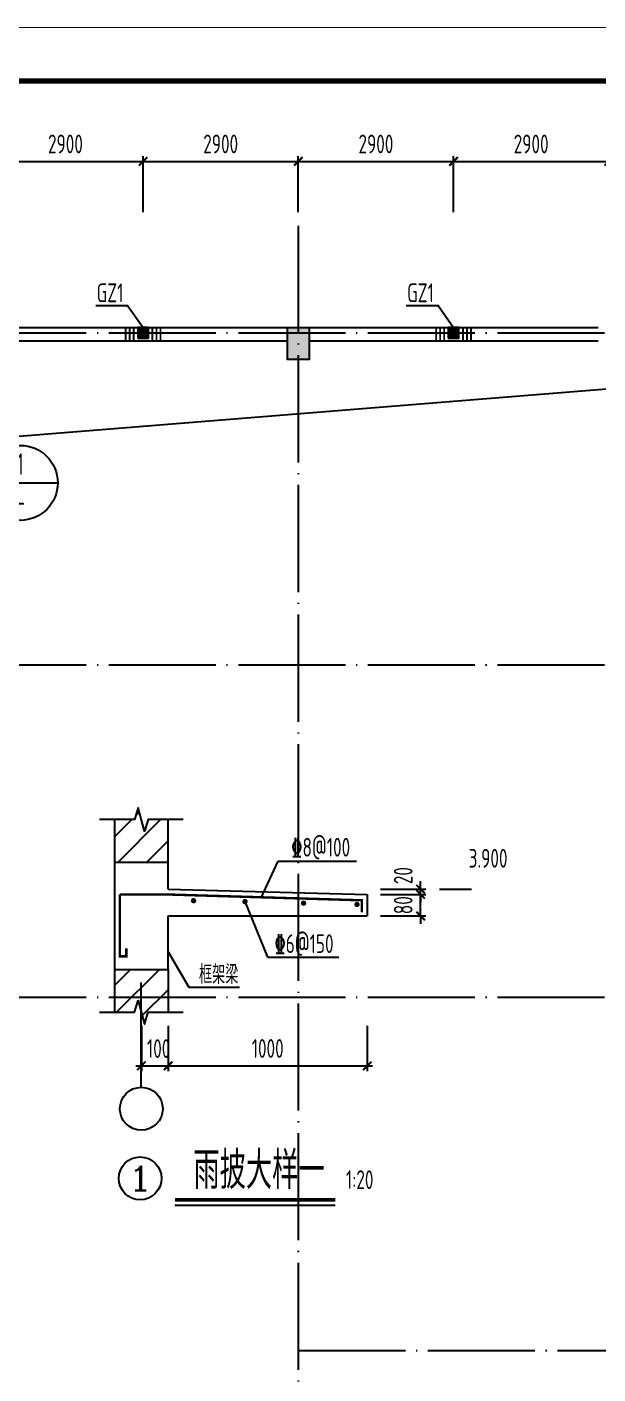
# Model space of a CAD drawing. Extents: x 287065 to 1473467, y 284802 to 344222.
# Drawn here: x 928677 to 939347, y 301673 to 326822 of the extents above; entities that cross this region are included whole.
import ezdxf
from ezdxf.enums import TextEntityAlignment as Align

# ---------------------------------------------------------------- set-up
doc = ezdxf.new("R2010")
doc.units = 0
doc.header["$LTSCALE"] = 1000
doc.linetypes.add('DOTE', pattern=[2.42, 2, -0.2, 0.02, -0.2])
doc.layers.get('0').update_dxf_attribs({"linetype": 'CONTINUOUS'})
doc.layers.get('DEFPOINTS').update_dxf_attribs({"linetype": 'CONTINUOUS'})
for name, color, linetype in [('AXIS', 8, 'DOTE'), ('AXIS_TEXT', 3, 'CONTINUOUS'), ('BEAM_CON', 4, 'CONTINUOUS'), ('COLU', 7, 'CONTINUOUS'), ('DIM', 3, 'CONTINUOUS'), ('FRAME', 3, 'CONTINUOUS'), ('GJ', 1, 'CONTINUOUS'), ('S_SUBBEAMHOOP', 1, 'CONTINUOUS'), ('TEXT', 7, 'CONTINUOUS'), ('THIN', 7, 'CONTINUOUS'), ('TK', 211, 'CONTINUOUS'), ('WALL', 6, 'CONTINUOUS'), ('柱涂实', 54, 'CONTINUOUS'), ('洞口边线', 7, 'CONTINUOUS'), ('第三道尺寸线', 4, 'CONTINUOUS')]:
    doc.layers.add(name, color=color, linetype=linetype)
doc.layers.add('rein', color=1, linetype='CONTINUOUS', lineweight=18)
doc.styles.add('_TCH_AXIS', font='COMPLEX', dxfattribs={"bigfont": 'GBCBIG'})
doc.styles.add('COMPLEX', font='COMPLEX')
doc.styles.add('TSSD_Dimension', font='tssdeng.shx', dxfattribs={"width": 0.7, "bigfont": 'hztxt.shx'})
doc.styles.add('TSSD_Num', font='Tssdeng.shx', dxfattribs={"width": 0.7, "bigfont": 'hztxt.shx'})
doc.styles.add('TSSD_Rein', font='tssdeng.shx', dxfattribs={"width": 0.7, "bigfont": 'hztxt.shx'})
doc.dimstyles.new('TSSD_100_100', dxfattribs={"dimtxt": 350, "dimasz": 150, "dimexe": 100, "dimexo": 250, "dimgap": 150, "dimtad": 1, "dimdec": 0, "dimzin": 0, "dimdsep": 46, "dimtxsty": 'TSSD_Dimension', "dimblk": 'ARCHTICK', "dimcen": 0, "dimdle": 100, "dimclrd": 3, "dimclre": 3, "dimclrt": 7, "dimadec": 0, "dimazin": 0, "dimtfac": 1, "dimtdec": 0, "dimtix": 1, "dimtmove": 2, "dimatfit": 3, "dimfxl": 100, "dimtolj": 1, "dimtzin": 0, "dimarcsym": 0})
doc.dimstyles.new('TSSD_20_100', dxfattribs={"dimtxt": 350, "dimasz": 150, "dimexe": 100, "dimexo": 250, "dimgap": 150, "dimtad": 1, "dimdec": 0, "dimlfac": 0.2, "dimzin": 0, "dimdsep": 46, "dimtxsty": 'TSSD_Dimension', "dimblk": 'ARCHTICK', "dimcen": 0, "dimdle": 100, "dimclrd": 256, "dimclre": 256, "dimclrt": 55, "dimadec": 0, "dimazin": 0, "dimtfac": 1, "dimtdec": 0, "dimtix": 1, "dimtmove": 2, "dimatfit": 3, "dimldrblk": '_tsdbk', "dimfxl": 100, "dimtolj": 1, "dimtzin": 0, "dimarcsym": 0})

# ---------------------------------------------------------------- blocks, each defined once
blk = doc.blocks.new('TK-A2+(891X420)')
at = {"layer": 'FRAME'}
for points in [[(626537, 392605, 20, 20, 0), (626537, 350605, 20, 20, 0), (715637, 350605, 20, 20, 0), (715637, 392605, 20, 20, 0)], [(629037, 391605, 100, 100, 0), (629037, 351605, 100, 100, 0), (714637, 351605, 100, 100, 0), (714637, 391605, 100, 100, 0)]]:
    blk.add_lwpolyline(points, format="xyseb", close=True, dxfattribs=at)
blk = doc.blocks.new('_ARCHTICK')
at = {"color": 0}
blk.add_lwpolyline([(-0.53, -0.53, 0.25, 0.25, 0), (0.53, 0.53, 0.5, 0.5, 0)], format="xyseb", dxfattribs=at)
blk = doc.blocks.new('*D398')
at = {"layer": 'DEFPOINTS', "color": 0}
for p in [(933747, 324312), (930847, 323112), (933747, 323112)]:
    blk.add_point(p, dxfattribs=at)
at = {"layer": '第三道尺寸线', "color": 3, "lineweight": -2}
for p, q in [((930747, 324312), (933847, 324312)), ((930847, 323362), (930847, 324412)), ((933747, 323362), (933747, 324412))]:
    blk.add_line(p, q, dxfattribs=at)
at = {"layer": '第三道尺寸线', "color": 3, "lineweight": -2, "xscale": 150, "yscale": 150, "zscale": 150, "rotation": 180}
blk.add_blockref('_ARCHTICK', (930847, 324312), dxfattribs=at)
at = {"layer": '第三道尺寸线', "color": 3, "lineweight": -2, "xscale": 150, "yscale": 150, "zscale": 150}
blk.add_blockref('_ARCHTICK', (933747, 324312), dxfattribs=at)
at = {"layer": '第三道尺寸线', "color": 7, "insert": (932297, 324637), "char_height": 350, "attachment_point": 5, "style": 'TSSD_Dimension'}
blk.add_mtext('\\A1;2900', dxfattribs=at)
blk = doc.blocks.new('*D399')
at = {"layer": 'DEFPOINTS', "color": 0}
for p in [(930847, 324312), (927947, 323112), (930847, 323112)]:
    blk.add_point(p, dxfattribs=at)
at = {"layer": '第三道尺寸线', "color": 3, "lineweight": -2}
for p, q in [((927847, 324312), (930947, 324312)), ((927947, 323362), (927947, 324412)), ((930847, 323362), (930847, 324412))]:
    blk.add_line(p, q, dxfattribs=at)
at = {"layer": '第三道尺寸线', "color": 3, "lineweight": -2, "xscale": 150, "yscale": 150, "zscale": 150, "rotation": 180}
blk.add_blockref('_ARCHTICK', (927947, 324312), dxfattribs=at)
at = {"layer": '第三道尺寸线', "color": 3, "lineweight": -2, "xscale": 150, "yscale": 150, "zscale": 150}
blk.add_blockref('_ARCHTICK', (930847, 324312), dxfattribs=at)
at = {"layer": '第三道尺寸线', "color": 7, "insert": (929397, 324637), "char_height": 350, "attachment_point": 5, "style": 'TSSD_Dimension'}
blk.add_mtext('\\A1;2900', dxfattribs=at)
blk = doc.blocks.new('*D400')
at = {"layer": 'DEFPOINTS', "color": 0}
for p in [(939547, 324312), (936647, 323112), (939547, 323112)]:
    blk.add_point(p, dxfattribs=at)
at = {"layer": '第三道尺寸线', "color": 3, "lineweight": -2}
for p, q in [((936547, 324312), (939647, 324312)), ((936647, 323362), (936647, 324412)), ((939547, 323362), (939547, 324412))]:
    blk.add_line(p, q, dxfattribs=at)
at = {"layer": '第三道尺寸线', "color": 3, "lineweight": -2, "xscale": 150, "yscale": 150, "zscale": 150, "rotation": 180}
blk.add_blockref('_ARCHTICK', (936647, 324312), dxfattribs=at)
at = {"layer": '第三道尺寸线', "color": 3, "lineweight": -2, "xscale": 150, "yscale": 150, "zscale": 150}
blk.add_blockref('_ARCHTICK', (939547, 324312), dxfattribs=at)
at = {"layer": '第三道尺寸线', "color": 7, "insert": (938097, 324637), "char_height": 350, "attachment_point": 5, "style": 'TSSD_Dimension'}
blk.add_mtext('\\A1;2900', dxfattribs=at)
blk = doc.blocks.new('*D401')
at = {"layer": 'DEFPOINTS', "color": 0}
for p in [(936647, 324312), (933747, 323112), (936647, 323112)]:
    blk.add_point(p, dxfattribs=at)
at = {"layer": '第三道尺寸线', "color": 3, "lineweight": -2}
for p, q in [((933647, 324312), (936747, 324312)), ((933747, 323362), (933747, 324412)), ((936647, 323362), (936647, 324412))]:
    blk.add_line(p, q, dxfattribs=at)
at = {"layer": '第三道尺寸线', "color": 3, "lineweight": -2, "xscale": 150, "yscale": 150, "zscale": 150, "rotation": 180}
blk.add_blockref('_ARCHTICK', (933747, 324312), dxfattribs=at)
at = {"layer": '第三道尺寸线', "color": 3, "lineweight": -2, "xscale": 150, "yscale": 150, "zscale": 150}
blk.add_blockref('_ARCHTICK', (936647, 324312), dxfattribs=at)
at = {"layer": '第三道尺寸线', "color": 7, "insert": (935197, 324637), "char_height": 350, "attachment_point": 5, "style": 'TSSD_Dimension'}
blk.add_mtext('\\A1;2900', dxfattribs=at)
blk = doc.blocks.new('*D488')
at = {"layer": 'DEFPOINTS', "color": 0}
for p in [(931315, 308426), (935035, 308426), (935035, 307427)]:
    blk.add_point(p, dxfattribs=at)
at = {"layer": 'DIM', "color": 3, "lineweight": -2}
for p, q in [((931315, 308176), (931315, 307327)), ((935035, 308176), (935035, 307327)), ((931215, 307427), (935135, 307427))]:
    blk.add_line(p, q, dxfattribs=at)
at = {"layer": 'DIM', "color": 3, "lineweight": -2, "xscale": 150, "yscale": 150, "zscale": 150, "rotation": 180}
blk.add_blockref('_ARCHTICK', (931315, 307427), dxfattribs=at)
at = {"layer": 'DIM', "color": 3, "lineweight": -2, "xscale": 150, "yscale": 150, "zscale": 150}
blk.add_blockref('_ARCHTICK', (935035, 307427), dxfattribs=at)
at = {"layer": 'DIM', "color": 7, "insert": (933175, 307752), "char_height": 350, "attachment_point": 5, "style": 'TSSD_Dimension'}
blk.add_mtext('\\A1;1000', dxfattribs=at)
blk = doc.blocks.new('*D489')
at = {"layer": 'DEFPOINTS', "color": 0}
for p in [(930815, 308426), (931315, 308426), (931315, 307427)]:
    blk.add_point(p, dxfattribs=at)
at = {"layer": 'DIM', "color": 3, "lineweight": -2}
for p, q in [((930815, 308176), (930815, 307327)), ((931315, 308176), (931315, 307327)), ((930715, 307427), (931415, 307427))]:
    blk.add_line(p, q, dxfattribs=at)
at = {"layer": 'DIM', "color": 3, "lineweight": -2, "xscale": 150, "yscale": 150, "zscale": 150, "rotation": 180}
blk.add_blockref('_ARCHTICK', (930815, 307427), dxfattribs=at)
at = {"layer": 'DIM', "color": 3, "lineweight": -2, "xscale": 150, "yscale": 150, "zscale": 150}
blk.add_blockref('_ARCHTICK', (931315, 307427), dxfattribs=at)
at = {"layer": 'DIM', "color": 7, "insert": (931138, 307749), "char_height": 350, "attachment_point": 5, "style": 'TSSD_Dimension'}
blk.add_mtext('\\A1;100', dxfattribs=at)
blk = doc.blocks.new('*D490')
at = {"layer": 'DEFPOINTS', "color": 0}
for p in [(935035, 310626), (936032, 310626), (935035, 310226)]:
    blk.add_point(p, dxfattribs=at)
at = {"layer": 'DIM', "lineweight": -2}
for p, q in [((935285, 310626), (936132, 310626)), ((936032, 310626), (936032, 310776)), ((936032, 310226), (936032, 310626)), ((935285, 310226), (936132, 310226)), ((936032, 310226), (936032, 310076))]:
    blk.add_line(p, q, dxfattribs=at)
at = {"layer": 'DIM', "lineweight": -2, "xscale": 150, "yscale": 150, "zscale": 150}
for p, rotation in [((936032, 310626), 270), ((936032, 310226), 90)]:
    blk.add_blockref('_ARCHTICK', p, dxfattribs=dict(at, rotation=rotation))
at = {"layer": 'DIM', "color": 55, "insert": (935707, 310426), "char_height": 350, "attachment_point": 5, "rotation": 90, "style": 'TSSD_Dimension'}
blk.add_mtext('\\A1;80', dxfattribs=at)
blk = doc.blocks.new('_tsdbk')
blk = doc.blocks.new('*D491')
at = {"layer": 'DEFPOINTS', "color": 0}
for p in [(935035, 310726), (935035, 310626), (936032, 310726)]:
    blk.add_point(p, dxfattribs=at)
at = {"layer": 'DIM', "lineweight": -2}
for p, q in [((936032, 310726), (936032, 310876)), ((935285, 310726), (936132, 310726)), ((935285, 310626), (936132, 310626)), ((936032, 310626), (936032, 310726)), ((936032, 310626), (936032, 310476))]:
    blk.add_line(p, q, dxfattribs=at)
at = {"layer": 'DIM', "lineweight": -2, "xscale": 150, "yscale": 150, "zscale": 150}
for p, rotation in [((936032, 310726), 270), ((936032, 310626), 90)]:
    blk.add_blockref('_ARCHTICK', p, dxfattribs=dict(at, rotation=rotation))
at = {"layer": 'DIM', "color": 55, "insert": (935707, 310978), "char_height": 350, "attachment_point": 5, "rotation": 90, "style": 'TSSD_Dimension'}
blk.add_mtext('\\A1;20', dxfattribs=at)
blk = doc.blocks.new('_AXISO')
blk.add_circle((0, 0), 0.5)
at = {"layer": 'AXIS_TEXT', "style": 'COMPLEX', "width": 1.041667}
blk.add_attdef('A', text='', height=0.56, dxfattribs=at).set_placement((-0.25, -0.28), (0.25, -0.28), align=Align.FIT)
blk = doc.blocks.new('ts_idx')
at = {"color": 0, "linetype": 'ByBlock', "lineweight": -2}
blk.add_line((-0.5, 0), (0.5, 0), dxfattribs=at)
blk.add_circle((0, 0), 0.5, dxfattribs=at)
at = {"color": 0, "linetype": 'ByBlock', "lineweight": -2, "style": 'TSSD_Num', "width": 0.7}
for tag, p in [('1', (0, 0.25)), ('A', (0, -0.25))]:
    blk.add_attdef(tag, text='', height=0.286, dxfattribs=at).set_placement(p, align=Align.MIDDLE_CENTER)

msp = doc.modelspace()

# ---------------------------------------------------------------- hatches: boundary and pattern name
at = {"linetype": 'ByBlock'}
h = msp.add_hatch(dxfattribs=at)
h.set_pattern_fill('ANSI31', color=256, scale=120, style=0)
h.set_pattern_definition([(45, (195940.97, 145780.7), (-269.40768, 269.40768), [])])
h.paths.add_polyline_path([(930684.592, 312025.878), (930314.592, 312025.878), (930314.592, 311225.878), (931314.592, 311225.878), (931314.592, 312025.878), (930944.592, 312025.878), (930874.592, 311805.878), (930754.592, 312245.878)])
h = msp.add_hatch(dxfattribs=at)
h.set_pattern_fill('ANSI31', color=256, scale=120, style=0)
h.set_pattern_definition([(45, (309390.5, 77027.36), (-269.40768, 269.40768), [])])
h.paths.add_polyline_path([(931153.699, 309225.878), (930485.387, 309225.878), (930485.387, 309208.339), (931153.699, 309208.339)])
h.paths.add_polyline_path([(930485.387, 309225.878), (930314.592, 309225.878), (930314.592, 309208.339), (930485.387, 309208.339)])
h.paths.add_polyline_path([(931314.592, 309225.878), (931153.699, 309225.878), (931153.699, 309208.339), (930314.592, 309208.339), (930314.592, 308426.233), (930684.592, 308426.233), (930754.592, 308646.233), (930874.592, 308206.233), (930944.592, 308426.233), (931314.592, 308426.233)])
at = {"layer": '柱涂实'}
for points in [[(930946.971, 321011.708), (930946.971, 321211.708), (930746.971, 321211.708), (930746.971, 321011.708)], [(933946.971, 321211.708), (933946.971, 320611.708), (933546.971, 320611.708), (933546.971, 321211.708)], [(936746.971, 321011.708), (936746.971, 321211.708), (936546.971, 321211.708), (936546.971, 321011.708)]]:
    msp.add_hatch(color=256, dxfattribs=at).paths.add_polyline_path(points)

# ---------------------------------------------------------------- linework, layer by layer
at = {"ltscale": 100}
for p, q in [((930314.592, 309225.878), (930314.592, 308426.233)), ((931314.592, 309225.878), (931314.592, 308426.233))]:
    msp.add_line(p, q, dxfattribs=at)
at = {"layer": 'AXIS'}
for p, q in [((933746.971, 323111.708), (933746.971, 294311.708)), ((886646.971, 321111.708), (952946.971, 321111.708)), ((886646.971, 314911.708), (952946.971, 314911.708)), ((886646.971, 308711.708), (952946.971, 308711.708)), ((933746.971, 302111.708), (952946.971, 302111.708))]:
    msp.add_line(p, q, dxfattribs=at)
at = {"layer": 'BEAM_CON'}
for p, q in [((928146.971, 321211.708), (933546.971, 321211.708)), ((933946.971, 321211.708), (939346.971, 321211.708)), ((928146.971, 320961.708), (933546.971, 320961.708)), ((933946.971, 320961.708), (939346.971, 320961.708))]:
    msp.add_line(p, q, dxfattribs=at)
at = {"layer": 'COLU', "ltscale": 0.01}
for points in [[(930746.971, 321011.708), (930946.971, 321011.708), (930946.971, 321211.708), (930746.971, 321211.708)], [(933946.971, 321211.708), (933946.971, 320611.708), (933546.971, 320611.708), (933546.971, 321211.708)], [(936546.971, 321011.708), (936746.971, 321011.708), (936746.971, 321211.708), (936546.971, 321211.708)]]:
    msp.add_lwpolyline(points, close=True, dxfattribs=at)
at = {"layer": 'DIM', "linetype": 'Continuous', "ltscale": 0.125}
msp.add_line((930814.592, 307026.337), (930814.592, 308983.539), dxfattribs=at)
msp.add_circle((930814.592, 306626.337), 400, dxfattribs=at)
at = {"layer": 'GJ', "ltscale": 0.2, "const_width": 45}
for points in [[(930534.44, 309619.231), (930534.44, 309471.62), (930414.592, 309471.62), (930414.592, 310625.878)], [(930414.592, 310625.878), (931314.592, 310625.878), (934934.592, 310517.339), (934934.592, 310294.805)]]:
    msp.add_lwpolyline(points, dxfattribs=at)
at = {"layer": 'rein', "ltscale": 0.5, "const_width": 50}
for points in [[(931815.956, 310509.58, -1), (931765.956, 310509.58, -1)], [(932775.364, 310493.304, -1), (932725.364, 310493.304, -1)], [(933869.689, 310464.118, -1), (933819.689, 310464.118, -1)], [(934868.425, 310439.199, -1), (934818.425, 310439.199, -1)]]:
    msp.add_lwpolyline(points, format="xyb", close=True, dxfattribs=at)
at = {"layer": 'S_SUBBEAMHOOP', "ltscale": 0.01, "const_width": 35}
for points in [[(930521.971, 320961.708), (930521.971, 321211.708)], [(930596.971, 320961.708), (930596.971, 321211.708)], [(930671.971, 320961.708), (930671.971, 321211.708)], [(931021.971, 320961.708), (931021.971, 321211.708)], [(931096.971, 320961.708), (931096.971, 321211.708)], [(931171.971, 320961.708), (931171.971, 321211.708)], [(936321.971, 320961.708), (936321.971, 321211.708)], [(936396.971, 320961.708), (936396.971, 321211.708)], [(936471.971, 320961.708), (936471.971, 321211.708)], [(936821.971, 320961.708), (936821.971, 321211.708)], [(936896.971, 320961.708), (936896.971, 321211.708)], [(936971.971, 320961.708), (936971.971, 321211.708)]]:
    msp.add_lwpolyline(points, dxfattribs=at)
at = {"layer": 'TEXT'}
for p, q in [((933051.896, 310562.548), (933372.209, 311247.636)), ((933372.209, 311247.636), (934832.774, 311247.636)), ((932750.364, 310493.304), (933169.654, 309453.375)), ((931314.592, 309553.44), (931702.703, 308897.199)), ((933169.654, 309453.375), (934502.099, 309453.375)), ((931702.703, 308897.199), (932650.393, 308897.199))]:
    msp.add_line(p, q, dxfattribs=at)
at = {"layer": 'TEXT', "linetype": 'ByBlock'}
msp.add_line((931442.733, 304826.85), (934437.868, 304826.85), dxfattribs=at)
at = {"layer": 'TEXT'}
for points in [[(929962.767, 321623.545), (930558.857, 321623.545), (930846.971, 321211.708)], [(935762.767, 321623.545), (936358.857, 321623.545), (936646.971, 321211.708)]]:
    msp.add_lwpolyline(points, dxfattribs=at)
at = {"layer": 'TEXT', "const_width": 70}
msp.add_lwpolyline([(934437.868, 304926.85), (931442.733, 304926.85)], dxfattribs=at)
at = {"layer": 'THIN'}
msp.add_line((936382.012, 310725.878), (936980.203, 310725.878), dxfattribs=at)
for points in [[(931594.592, 312025.878), (930944.592, 312025.878), (930874.592, 311805.878), (930754.592, 312245.878), (930684.592, 312025.878), (930034.592, 312025.878)], [(930034.592, 308426.233), (930684.592, 308426.233), (930754.592, 308646.233), (930874.592, 308206.233), (930944.592, 308426.233), (931594.592, 308426.233)]]:
    msp.add_lwpolyline(points, dxfattribs=at)
at = {"layer": 'THIN', "const_width": 0.45}
msp.add_lwpolyline([(937655.036, 311025.878), (936380.203, 311025.878), (936680.203, 310725.878), (936980.203, 311025.878)], dxfattribs=at)
at = {"layer": 'WALL', "color": 7, "ltscale": 100}
for p, q in [((930314.592, 312025.878), (930314.592, 311225.878)), ((930314.592, 311225.878), (930314.592, 310575.878)), ((931314.592, 311225.878), (930314.592, 311225.878)), ((930314.592, 310705.878), (930314.592, 309225.878)), ((931314.592, 310725.878), (935034.592, 310625.878)), ((935034.592, 310625.878), (935034.592, 310225.878)), ((930314.592, 310575.878), (930314.592, 309225.878)), ((931314.592, 310225.878), (935034.592, 310225.878)), ((931314.592, 309225.878), (931314.592, 310225.878)), ((930314.592, 309225.878), (931314.592, 309225.878))]:
    msp.add_line(p, q, dxfattribs=at)
msp.add_lwpolyline([(931314.592, 310725.878), (931314.592, 312025.878)], dxfattribs=at)
at = {"layer": '洞口边线', "ltscale": 0.01}
msp.add_lwpolyline([(894446.971, 296461.708), (897749.573, 316702.458), (950646.971, 320961.708)], dxfattribs=at)

# ---------------------------------------------------------------- block references
at = {"layer": 'AXIS_TEXT'}
ref = msp.add_blockref('_AXISO', (930791.564, 305326.85), dxfattribs=dict(at, xscale=800, yscale=800, zscale=800))
ref.add_attrib('A', '1', dxfattribs={"height": 452.548, "style": '_TCH_AXIS', "width": 2.333333}).set_placement((930565.29, 305100.576), (931017.838, 305100.576), align=Align.FIT)
at = {"layer": 'THIN'}
ref = msp.add_blockref('ts_idx', (928552.862, 318310.651), dxfattribs=dict(at, xscale=1400, yscale=1400, zscale=1400))
ref.add_attrib('1', '1', dxfattribs={"height": 400, "style": 'TSSD_Num', "width": 0.7}).set_placement((928552.862, 318660.651), align=Align.MIDDLE_CENTER)
ref.add_attrib('10', '-', dxfattribs={"height": 400, "style": 'TSSD_Num', "width": 0.7}).set_placement((928552.862, 317960.651), align=Align.MIDDLE_CENTER)
at = {"layer": 'TK'}
msp.add_blockref('TK-A2+(891X420)', (252610, -65793.134), dxfattribs=at)

# ---------------------------------------------------------------- texts
at = {"layer": 'TEXT', "style": 'TSSD_Rein', "width": 0.7}
for s, p in [('GZ1', (929980.226, 321683.545)), ('GZ1', (935780.226, 321683.545)), ('\x848@100', (933615.015, 311332.935)), ('\x846@150', (933301.713, 309532.18)), ('框架梁', (931891.925, 308957.199))]:
    msp.add_text(s, height=350, dxfattribs=at).set_placement(p)
at = {"layer": 'TEXT', "linetype": 'ByBlock', "style": 'TSSD_Rein', "width": 0.7}
msp.add_text('雨披大样一', height=700, dxfattribs=at).set_placement((934237.868, 305126.85), align=Align.RIGHT)
msp.add_text('1:20', height=350, dxfattribs=at).set_placement((934637.868, 305126.85))
at = {"layer": 'THIN', "style": 'TSSD_Rein', "width": 0.7}
msp.add_text('3.900', height=350, dxfattribs=at).set_placement((937655.036, 311127.15), align=Align.RIGHT)

# ---------------------------------------------------------------- dimensions: what is measured, and where the dimension line sits
at = {"layer": 'DIM'}
dim = msp.add_linear_dim(base=(936032.012, 310725.878), p1=(935034.592, 310625.878), p2=(935034.592, 310725.878), angle=270, dimstyle='TSSD_20_100', dxfattribs=at)
dim.commit()
dim.dimension.update_dxf_attribs({"geometry": '*D491', "text_midpoint": (935707.012, 310978.482), "dimtype": 128})
dim = msp.add_linear_dim(base=(936032.012, 310625.878), p1=(935034.592, 310225.878), p2=(935034.592, 310625.878), angle=270, dimstyle='TSSD_20_100', dxfattribs=at)
dim.commit()
dim.dimension.update_dxf_attribs({"geometry": '*D490', "text_midpoint": (935707.012, 310425.878)})
dim = msp.add_linear_dim(base=(931314.592, 307426.698), p1=(930814.592, 308426.233), p2=(931314.592, 308426.233), text='100', dimstyle='TSSD_100_100', dxfattribs=at)
dim.commit()
dim.dimension.update_dxf_attribs({"geometry": '*D489', "text_midpoint": (931137.764, 307748.673), "dimtype": 128})
dim = msp.add_linear_dim(base=(935034.592, 307426.698), p1=(931314.592, 308426.233), p2=(935034.592, 308426.233), text='1000', dimstyle='TSSD_100_100', dxfattribs=at)
dim.commit()
dim.dimension.update_dxf_attribs({"geometry": '*D488', "text_midpoint": (933174.592, 307751.698)})
at = {"layer": '第三道尺寸线'}
for p1, p2, picture, middle in [((927946.971, 323111.708), (930846.971, 323111.708), '*D399', (929396.971, 324636.708)), ((930846.971, 323111.708), (933746.971, 323111.708), '*D398', (932296.971, 324636.708)), ((933746.971, 323111.708), (936646.971, 323111.708), '*D401', (935196.971, 324636.708)), ((936646.971, 323111.708), (939546.971, 323111.708), '*D400', (938096.971, 324636.708))]:
    dim = msp.add_aligned_dim(p1=p1, p2=p2, distance=1200, dimstyle='TSSD_100_100', dxfattribs=at)
    dim.commit()
    dim.dimension.update_dxf_attribs({"geometry": picture, "text_midpoint": middle})

doc.saveas('drawing.dxf')
